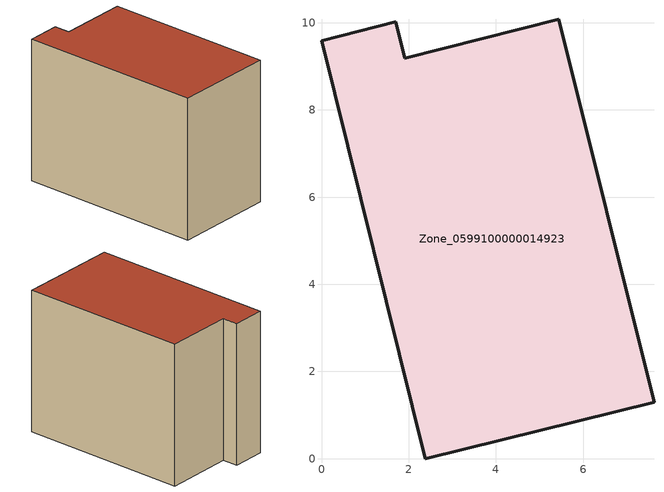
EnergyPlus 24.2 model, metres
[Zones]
Zone_0599100000014923
 floor ground (C_G): 2.38,0 0,9.59 1.7,10.02 1.91,9.19 5.45,10.08 7.63,1.3 z0
 wall outside (C_F): 2.38,0 7.63,1.3 5.45,10.08 1.91,9.19 1.7,10.02 0,9.59 2.38,0 z0:7.63
 roof outside (C_R): 0,9.59 2.38,0 7.63,1.3 5.45,10.08 1.91,9.19 1.7,10.02 z7.63
[BUILDING]
Pand.0599100000014923: North Axis=0; Terrain=City; Loads Convergence Tolerance Value=0.04; Temperature Convergence Tolerance Value=0.4; Solar Distribution=FullExterior; Maximum Number of Warmup Days=25; Minimum Number of Warmup Days=1
[Site:Location]
Rotterdam.The.Hague.AP_ZH_NLD Design_Conditions: Latitude=51.96; Longitude=4.45; Time Zone=1; Elevation=-4.5
[SITE:GROUNDTEMPERATURE:BUILDINGSURFACE]
18, 18, 18, 18, 18, 18, 18, 18, 18, 18, 18, 18
[MATERIAL] Thermal Absorptance=0.9; Solar Absorptance=0.7; Visible Absorptance=0.7
Name | Roughness | Thickness | Conductivity | Density | Specific Heat
G.TI.1975-1991 | MediumSmooth | 0.15 | 0.288461 | 540 | 1210
F.TI.1975-1991 | Rough | 0.3 | 0.230769 | 1920 | 840
R.TI.1975-1991 | MediumRough | 0.2 | 0.153846 | 1500 | 1000
[CONSTRUCTION]
C_G: G.TI.1975-1991
C_F: F.TI.1975-1991
C_R: R.TI.1975-1991
[ZONE]
Zone_0599100000014923: Type=1; Multiplier=1; Ceiling Height=Autocalculate; Volume=Autocalculate; Floor Area=autocalculate; Part of Total Floor Area=Yes
[ZONEINFILTRATION:DESIGNFLOWRATE]
Infil_Zone_0599100000014923: Zone or ZoneList or Space or SpaceList=Zone_0599100000014923; Schedule=AlwaysOn; Design Flow Rate Calculation Method=Flow/Area; Flow Rate per Floor Area=0.003; Constant Term Coefficient=1; Temperature Term Coefficient=0; Velocity Term Coefficient=0; Velocity Squared Term Coefficient=0
[HVACTEMPLATE:ZONE:IDEALLOADSAIRSYSTEM]
Zone_0599100000014923: Maximum Heating Supply Air Temperature=50; Minimum Cooling Supply Air Temperature=13; Maximum Heating Supply Air Humidity Ratio=0.0156; Minimum Cooling Supply Air Humidity Ratio=0.0077; Heating Limit=NoLimit; Cooling Limit=NoLimit; Dehumidification Control Type=ConstantSensibleHeatRatio; Cooling Sensible Heat Ratio=0.7; Dehumidification Setpoint=60; Humidification Control Type=None; Humidification Setpoint=30; Outdoor Air Method=None; Outdoor Air Flow Rate per Person=0.00944; Outdoor Air Flow Rate per Zone Floor Area=0; Outdoor Air Flow Rate per Zone=0; Demand Controlled Ventilation Type=None; Outdoor Air Economizer Type=NoEconomizer; Heat Recovery Type=None; Sensible Heat Recovery Effectiveness=0.7; Latent Heat Recovery Effectiveness=0.65
[ZONECONTROL:THERMOSTAT]
ThermostatControl_Zone_0599100000014923: Zone or ZoneList=Zone_0599100000014923; Control Type Schedule=DualSetpointControlType; Control 1=Thermostat_Zone_0599100000014923; Temperature Difference Between Cutout And Setpoint=0
[THERMOSTATSETPOINT:DUALSETPOINT]
Thermostat_Zone_0599100000014923: Heating Setpoint Temperature Schedule=HeatingSetpoint_Zone_0599100000014923; Cooling Setpoint Temperature Schedule=CoolingSetpoint_Zone_0599100000014923
[SCHEDULE:COMPACT]
HeatingSetpoint_Zone_0599100000014923: Through: 12/31, For: AllDays, Until: 24:00, 21
CoolingSetpoint_Zone_0599100000014923: Through: 12/31, For: AllDays, Until: 24:00, 24
DualSetpointControlType: Through: 12/31, For: AllDays, Until: 24:00, 4
AlwaysOn: Through: 12/31, For: AllDays, Until: 24:00, 1
